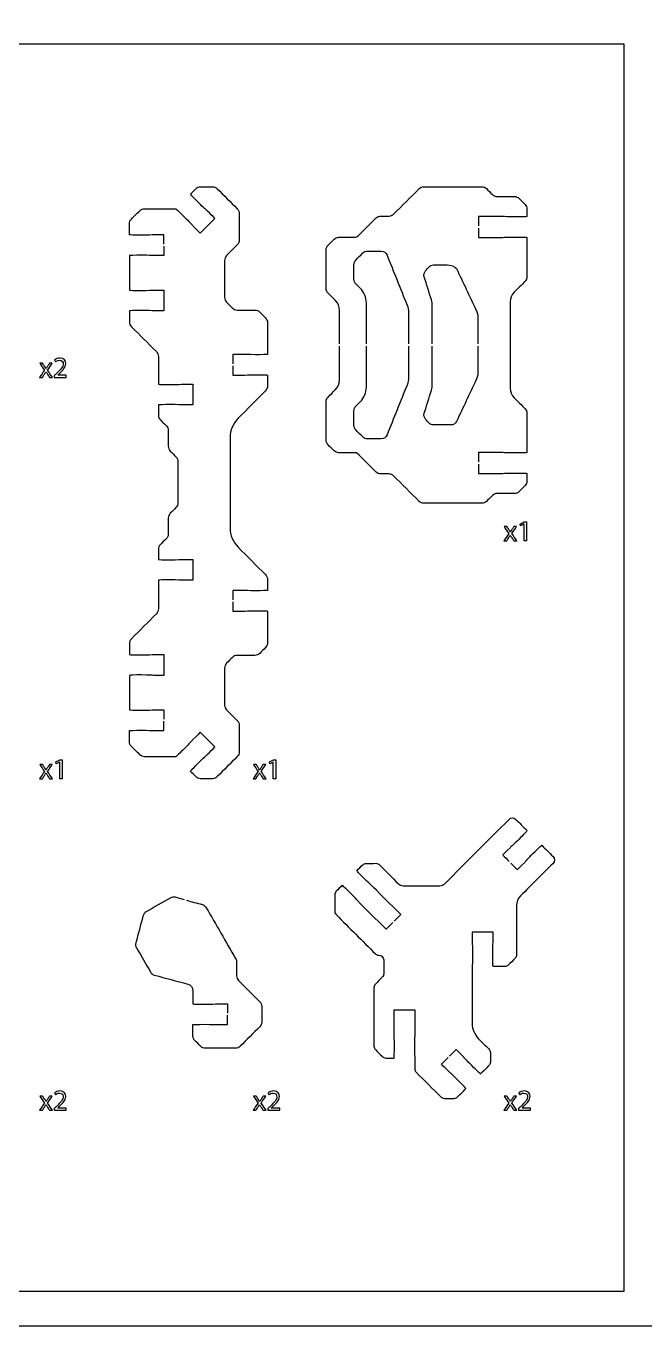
# Model space of a CAD drawing. Extents: x 0 to 375, y 150 to 450.
# Drawn here: x 176.9 to 266.6, y 150 to 338.4 of the extents above; entities that cross this region are included whole.
import ezdxf

# ---------------------------------------------------------------- set-up
doc = ezdxf.new("R2010")
doc.units = 0
doc.header["$MEASUREMENT"] = 0
doc.layers.add('DEFAULT', color=18, linetype='CONTINUOUS')

msp = doc.modelspace()

# ---------------------------------------------------------------- linework, layer by layer
at = {"layer": 'DEFAULT', "color": 116}
for points in [[(370, 150), (0, 150), (0, 450), (370, 450)], [(263.49, 155), (141.26, 155), (141.26, 335.79), (263.49, 335.79)]]:
    msp.add_lwpolyline(points, close=True, dxfattribs=at)
at = {"layer": 'DEFAULT', "color": 18}
for points in [[(249.04, 266.18), (249.03, 266.18), (248.55, 265.92), (248.48, 266.2), (249.08, 266.52), (249.4, 266.52), (249.4, 263.77), (249.04, 263.77)], [(181.79, 231.71), (181.78, 231.71), (181.3, 231.45), (181.23, 231.73), (181.83, 232.05), (182.15, 232.05), (182.15, 229.3), (181.79, 229.3)], [(212.73, 231.71), (212.72, 231.71), (212.24, 231.45), (212.17, 231.73), (212.77, 232.05), (213.09, 232.05), (213.09, 229.3), (212.73, 229.3)]]:
    msp.add_lwpolyline(points, close=True, dxfattribs=at)
at = {"layer": 'DEFAULT', "color": 1}
for points, knots in [([(196.89, 306.75), (196.89, 307.2), (196.89, 307.65), (196.89, 308.1), (196.39, 308.1), (195.89, 308.1), (195.39, 308.1), (195.18, 308.1), (194.61, 308.05), (193.64, 308.05), (192.67, 308.05), (191.89, 308.07), (191.89, 308.1), (191.89, 308.63), (191.89, 309.15), (191.89, 309.68), (191.89, 309.95), (192, 310.2), (192.18, 310.39), (192.58, 310.79), (192.98, 311.19), (193.38, 311.59), (193.57, 311.78), (193.82, 311.88), (194.09, 311.88), (195.59, 311.88), (197.1, 311.88), (198.6, 311.88), (198.64, 311.88), (199.2, 311.35), (199.87, 310.68), (200.56, 310), (200.93, 309.56), (201.08, 309.41), (201.69, 308.79), (202.14, 308.35), (202.14, 308.35), (202.85, 309.06), (203.55, 309.76), (204.26, 310.47), (203.91, 310.82), (203.55, 311.18), (203.2, 311.53), (203.05, 311.68), (202.61, 312.05), (201.93, 312.73), (201.25, 313.4), (200.72, 313.97), (200.72, 314.01), (200.98, 314.26), (201.24, 314.52), (201.5, 314.77), (201.68, 314.96), (201.94, 315.06), (202.2, 315.06), (202.77, 315.06), (203.33, 315.06), (203.9, 315.06), (204.16, 315.06), (204.42, 314.96), (204.61, 314.77), (205.57, 313.8), (206.54, 312.84), (207.5, 311.87), (207.69, 311.68), (207.8, 311.42), (207.8, 311.16), (207.8, 309.89), (207.8, 308.62), (207.8, 307.35), (207.8, 307.09), (207.69, 306.83), (207.5, 306.64), (206.99, 306.13), (206.48, 305.62), (205.97, 305.11), (205.78, 304.92), (205.67, 304.66), (205.67, 304.4), (205.67, 302.61), (205.67, 300.82), (205.67, 299.03), (205.67, 298.76), (205.78, 298.51), (205.97, 298.32), (206.24, 298.05), (206.52, 297.77), (206.8, 297.49), (206.98, 297.31), (207.24, 297.2), (207.5, 297.2), (208.35, 297.2), (209.21, 297.2), (210.06, 297.2), (210.32, 297.2), (210.58, 297.09), (210.76, 296.91), (211.04, 296.63), (211.32, 296.35), (211.59, 296.08), (211.78, 295.89), (211.89, 295.64), (211.89, 295.37), (211.89, 293.84), (211.89, 292.31), (211.89, 290.78), (211.89, 290.75), (211.1, 290.73), (210.14, 290.73), (209.17, 290.73), (208.6, 290.78), (208.39, 290.78), (207.89, 290.78), (207.39, 290.78), (206.89, 290.78), (206.89, 290.33), (206.89, 289.88), (206.89, 289.43)], [0, 0, 0, 0, 3.83, 3.83, 3.83, 8.08, 8.08, 8.08, 9.08, 9.08, 9.08, 10.08, 10.08, 10.08, 14.57, 14.57, 14.57, 15.57, 15.57, 15.57, 20.37126, 20.37126, 20.37126, 21.37126, 21.37126, 21.37126, 34.17126, 34.17126, 34.17126, 35.17126, 35.17126, 35.17126, 36.17126, 36.17126, 36.17126, 37.17126, 37.17126, 37.17126, 45.670696, 45.670696, 45.670696, 49.913336, 49.913336, 49.913336, 50.913336, 50.913336, 50.913336, 51.913336, 51.913336, 51.913336, 54.996354, 54.996354, 54.996354, 55.996354, 55.996354, 55.996354, 60.796354, 60.796354, 60.796354, 61.796354, 61.796354, 61.796354, 73.42119, 73.42119, 73.42119, 74.42119, 74.42119, 74.42119, 85.22119, 85.22119, 85.22119, 86.22119, 86.22119, 86.22119, 92.380094, 92.380094, 92.380094, 93.380094, 93.380094, 93.380094, 108.590094, 108.590094, 108.590094, 109.590094, 109.590094, 109.590094, 112.913496, 112.913496, 112.913496, 113.913496, 113.913496, 113.913496, 121.163496, 121.163496, 121.163496, 122.163496, 122.163496, 122.163496, 125.486898, 125.486898, 125.486898, 126.486898, 126.486898, 126.486898, 139.496898, 139.496898, 139.496898, 140.496898, 140.496898, 140.496898, 141.496898, 141.496898, 141.496898, 145.746898, 145.746898, 145.746898, 149.576898, 149.576898, 149.576898, 149.576898]), ([(222.3, 292.29), (222.3, 293.92), (222.3, 295.56), (222.3, 297.2), (222.3, 297.73), (222.09, 298.23), (221.71, 298.61), (221.36, 298.96), (221.01, 299.31), (220.66, 299.67), (220.49, 299.84), (220.39, 300.07), (220.39, 300.32), (220.39, 302.19), (220.39, 304.07), (220.39, 305.94), (220.39, 306.19), (220.49, 306.42), (220.66, 306.59), (220.95, 306.89), (221.24, 307.18), (221.53, 307.47), (221.71, 307.64), (221.94, 307.74), (222.19, 307.74), (222.93, 307.74), (223.68, 307.74), (224.42, 307.74), (224.67, 307.74), (224.9, 307.83), (225.08, 308.01), (225.92, 308.86), (226.77, 309.7), (227.62, 310.55), (227.79, 310.72), (228.03, 310.82), (228.27, 310.82), (228.68, 310.82), (229.1, 310.82), (229.51, 310.82), (229.75, 310.82), (229.99, 310.92), (230.16, 311.09), (231.39, 312.33), (232.63, 313.56), (233.86, 314.79), (234.04, 314.97), (234.27, 315.06), (234.52, 315.06), (237.33, 315.06), (240.14, 315.06), (242.96, 315.06), (243.2, 315.06), (243.44, 314.97), (243.61, 314.79), (243.89, 314.51), (244.18, 314.23), (244.46, 313.94), (244.65, 313.76), (244.9, 313.65), (245.17, 313.65), (246, 313.65), (246.83, 313.65), (247.67, 313.65), (247.91, 313.65), (248.15, 313.55), (248.32, 313.38), (248.61, 313.09), (248.9, 312.8), (249.2, 312.51), (249.37, 312.33), (249.46, 312.1), (249.46, 311.85), (249.46, 311.48), (249.46, 311.11), (249.46, 310.74), (249.46, 310.71), (248.68, 310.69), (247.71, 310.69), (246.75, 310.69), (246.18, 310.74), (245.96, 310.74), (244.8, 310.74), (243.63, 310.74), (242.47, 310.74), (242.47, 310.29), (242.47, 309.84), (242.47, 309.39)], [0, 0, 0, 0, 13.92, 13.92, 13.92, 14.92, 14.92, 14.92, 19.148499, 19.148499, 19.148499, 20.148499, 20.148499, 20.148499, 36.088499, 36.088499, 36.088499, 37.088499, 37.088499, 37.088499, 40.588684, 40.588684, 40.588684, 41.588684, 41.588684, 41.588684, 47.928684, 47.928684, 47.928684, 48.928684, 48.928684, 48.928684, 59.118095, 59.118095, 59.118095, 60.118095, 60.118095, 60.118095, 63.618095, 63.618095, 63.618095, 64.618095, 64.618095, 64.618095, 79.460268, 79.460268, 79.460268, 80.460268, 80.460268, 80.460268, 104.380268, 104.380268, 104.380268, 105.380268, 105.380268, 105.380268, 108.795602, 108.795602, 108.795602, 109.795602, 109.795602, 109.795602, 116.885602, 116.885602, 116.885602, 117.885602, 117.885602, 117.885602, 121.385787, 121.385787, 121.385787, 122.385787, 122.385787, 122.385787, 125.555787, 125.555787, 125.555787, 126.555787, 126.555787, 126.555787, 127.555787, 127.555787, 127.555787, 137.475787, 137.475787, 137.475787, 141.305787, 141.305787, 141.305787, 141.305787]), ([(242.47, 309.09), (242.47, 308.64), (242.47, 308.18), (242.47, 307.73), (243.63, 307.73), (244.8, 307.73), (245.96, 307.73), (246.18, 307.73), (246.75, 307.78), (247.71, 307.78), (248.68, 307.78), (249.46, 307.76), (249.46, 307.73), (249.46, 305.83), (249.46, 303.93), (249.46, 302.02), (249.46, 301.78), (249.37, 301.54), (249.2, 301.37), (248.67, 300.84), (248.14, 300.31), (247.62, 299.79), (247.24, 299.41), (247.03, 298.9), (247.03, 298.38), (247.03, 294.22), (247.03, 290.06), (247.03, 285.9), (247.03, 285.37), (247.24, 284.86), (247.62, 284.49), (248.14, 283.96), (248.67, 283.43), (249.2, 282.9), (249.37, 282.73), (249.46, 282.5), (249.46, 282.25), (249.46, 280.35), (249.46, 278.44), (249.46, 276.54), (249.46, 276.51), (248.68, 276.49), (247.71, 276.49), (246.75, 276.49), (246.18, 276.54), (245.96, 276.54), (244.8, 276.54), (243.63, 276.54), (242.47, 276.54), (242.47, 276.09), (242.47, 275.64), (242.47, 275.19)], [0, 0, 0, 0, 3.83, 3.83, 3.83, 13.75, 13.75, 13.75, 14.75, 14.75, 14.75, 15.75, 15.75, 15.75, 31.94, 31.94, 31.94, 32.94, 32.94, 32.94, 39.282752, 39.282752, 39.282752, 40.282752, 40.282752, 40.282752, 75.652752, 75.652752, 75.652752, 76.652752, 76.652752, 76.652752, 82.995504, 82.995504, 82.995504, 83.995504, 83.995504, 83.995504, 100.185504, 100.185504, 100.185504, 101.185504, 101.185504, 101.185504, 102.185504, 102.185504, 102.185504, 112.105504, 112.105504, 112.105504, 115.935504, 115.935504, 115.935504, 115.935504]), ([(196.89, 306.45), (196.89, 306), (196.89, 305.55), (196.89, 305.1), (196.39, 305.1), (195.89, 305.1), (195.39, 305.1), (195.18, 305.1), (194.61, 305.14), (193.64, 305.14), (192.67, 305.14), (191.89, 305.12), (191.89, 305.1), (191.89, 303.43), (191.89, 301.76), (191.89, 300.09), (191.89, 300.06), (192.67, 300.04), (193.64, 300.04), (194.61, 300.04), (195.18, 300.09), (195.39, 300.09), (195.89, 300.09), (196.39, 300.09), (196.89, 300.09), (196.89, 299.09), (196.89, 298.09), (196.89, 297.09), (196.39, 297.09), (195.89, 297.09), (195.39, 297.09), (195.18, 297.09), (194.61, 297.14), (193.64, 297.14), (192.67, 297.14), (191.89, 297.12), (191.89, 297.09), (191.89, 296.56), (191.89, 296.03), (191.89, 295.5), (191.89, 295.24), (192, 294.98), (192.18, 294.79), (193.39, 293.59), (194.59, 292.39), (195.8, 291.18), (195.99, 290.99), (196.09, 290.74), (196.09, 290.47), (196.09, 289.13), (196.09, 287.79), (196.09, 286.45), (196.09, 286.43), (196.88, 286.41), (197.84, 286.41), (198.81, 286.41), (199.5, 286.45), (199.59, 286.45), (200.09, 286.45), (200.59, 286.45), (201.09, 286.45), (201.09, 285.46), (201.09, 284.46), (201.09, 283.46), (200.59, 283.46), (200.09, 283.46), (199.59, 283.46), (199.5, 283.46), (198.81, 283.51), (197.84, 283.51), (196.88, 283.51), (196.09, 283.48), (196.09, 283.46), (196.09, 282.97), (196.09, 282.48), (196.09, 281.99), (196.09, 281.72), (196.2, 281.47), (196.39, 281.28), (196.66, 281), (196.94, 280.73), (197.21, 280.45), (197.4, 280.26), (197.51, 280.01), (197.51, 279.74), (197.51, 278.99), (197.51, 278.23), (197.51, 277.47), (197.51, 277.21), (197.61, 276.95), (197.8, 276.77), (198.08, 276.49), (198.35, 276.21), (198.63, 275.93), (198.81, 275.75), (198.92, 275.49), (198.92, 275.23), (198.92, 273.25), (198.92, 271.27), (198.92, 269.29), (198.92, 269.02), (198.81, 268.77), (198.63, 268.58), (198.35, 268.3), (198.08, 268.02), (197.8, 267.75), (197.61, 267.56), (197.51, 267.31), (197.51, 267.04), (197.51, 266.29), (197.51, 265.53), (197.51, 264.77), (197.51, 264.51), (197.4, 264.25), (197.21, 264.06), (196.94, 263.79), (196.66, 263.51), (196.39, 263.24), (196.2, 263.05), (196.09, 262.79), (196.09, 262.53), (196.09, 262.04), (196.09, 261.55), (196.09, 261.06), (196.09, 261.03), (196.88, 261.01), (197.84, 261.01), (198.81, 261.01), (199.5, 261.06), (199.59, 261.06), (200.09, 261.06), (200.59, 261.06), (201.09, 261.06), (201.09, 260.06), (201.09, 259.06), (201.09, 258.06), (200.59, 258.06), (200.09, 258.06), (199.59, 258.06), (199.5, 258.06), (198.81, 258.11), (197.84, 258.11), (196.88, 258.11), (196.09, 258.09), (196.09, 258.06), (196.09, 256.67), (196.09, 255.28), (196.09, 253.89), (196.09, 253.63), (195.99, 253.37), (195.8, 253.19), (194.59, 251.98), (193.39, 250.78), (192.18, 249.57), (192, 249.38), (191.89, 249.13), (191.89, 248.86), (191.89, 248.33), (191.89, 247.81), (191.89, 247.28), (191.89, 247.25), (192.67, 247.23), (193.64, 247.23), (194.61, 247.23), (195.18, 247.28), (195.39, 247.28), (195.89, 247.28), (196.39, 247.28), (196.89, 247.28), (196.89, 246.28), (196.89, 245.27), (196.89, 244.27), (196.39, 244.27), (195.89, 244.27), (195.39, 244.27), (195.18, 244.27), (194.61, 244.33), (193.64, 244.33), (192.67, 244.33), (191.89, 244.3), (191.89, 244.27), (191.89, 242.61), (191.89, 240.94), (191.89, 239.27), (191.89, 239.25), (192.67, 239.22), (193.64, 239.22), (194.61, 239.22), (195.18, 239.27), (195.39, 239.27), (195.89, 239.27), (196.39, 239.27), (196.89, 239.27), (196.89, 238.82), (196.89, 238.37), (196.89, 237.92)], [0, 0, 0, 0, 3.83, 3.83, 3.83, 8.08, 8.08, 8.08, 9.08, 9.08, 9.08, 10.08, 10.08, 10.08, 24.26, 24.26, 24.26, 25.26, 25.26, 25.26, 26.26, 26.26, 26.26, 30.51, 30.51, 30.51, 39.03, 39.03, 39.03, 43.28, 43.28, 43.28, 44.28, 44.28, 44.28, 45.28, 45.28, 45.28, 49.77, 49.77, 49.77, 50.77, 50.77, 50.77, 65.25862, 65.25862, 65.25862, 66.25862, 66.25862, 66.25862, 77.64862, 77.64862, 77.64862, 78.64862, 78.64862, 78.64862, 79.64862, 79.64862, 79.64862, 83.89862, 83.89862, 83.89862, 92.39862, 92.39862, 92.39862, 96.64862, 96.64862, 96.64862, 97.64862, 97.64862, 97.64862, 98.64862, 98.64862, 98.64862, 102.81862, 102.81862, 102.81862, 103.81862, 103.81862, 103.81862, 107.134958, 107.134958, 107.134958, 108.134958, 108.134958, 108.134958, 114.564958, 114.564958, 114.564958, 115.564958, 115.564958, 115.564958, 118.88839, 118.88839, 118.88839, 119.88839, 119.88839, 119.88839, 136.73839, 136.73839, 136.73839, 137.73839, 137.73839, 137.73839, 141.061822, 141.061822, 141.061822, 142.061822, 142.061822, 142.061822, 148.491822, 148.491822, 148.491822, 149.491822, 149.491822, 149.491822, 152.80816, 152.80816, 152.80816, 153.80816, 153.80816, 153.80816, 157.96816, 157.96816, 157.96816, 158.96816, 158.96816, 158.96816, 159.96816, 159.96816, 159.96816, 164.21816, 164.21816, 164.21816, 172.71816, 172.71816, 172.71816, 176.96816, 176.96816, 176.96816, 177.96816, 177.96816, 177.96816, 178.96816, 178.96816, 178.96816, 190.78816, 190.78816, 190.78816, 191.78816, 191.78816, 191.78816, 206.283849, 206.283849, 206.283849, 207.283849, 207.283849, 207.283849, 211.773849, 211.773849, 211.773849, 212.773849, 212.773849, 212.773849, 213.773849, 213.773849, 213.773849, 218.023849, 218.023849, 218.023849, 226.543849, 226.543849, 226.543849, 230.793849, 230.793849, 230.793849, 231.793849, 231.793849, 231.793849, 232.793849, 232.793849, 232.793849, 246.963849, 246.963849, 246.963849, 247.963849, 247.963849, 247.963849, 248.963849, 248.963849, 248.963849, 253.213849, 253.213849, 253.213849, 257.043849, 257.043849, 257.043849, 257.043849]), ([(226.21, 292.29), (226.21, 294.27), (226.21, 296.25), (226.21, 298.23), (226.21, 299.02), (225.9, 299.79), (225.33, 300.35), (225.11, 300.57), (224.89, 300.79), (224.67, 301.01), (224.5, 301.18), (224.4, 301.42), (224.4, 301.66), (224.4, 302.37), (224.4, 303.08), (224.4, 303.78), (224.4, 304.03), (224.5, 304.27), (224.67, 304.44), (225.01, 304.78), (225.36, 305.12), (225.7, 305.47), (225.87, 305.64), (226.11, 305.73), (226.35, 305.73), (227.02, 305.73), (227.68, 305.73), (228.35, 305.73), (228.72, 305.73), (229.06, 305.5), (229.2, 305.16), (230.17, 302.75), (231.14, 300.34), (232.1, 297.93), (232.24, 297.57), (232.32, 297.2), (232.32, 296.81), (232.32, 295.3), (232.32, 293.79), (232.32, 292.29)], [0, 0, 0, 0, 16.84, 16.84, 16.84, 17.84, 17.84, 17.84, 20.477518, 20.477518, 20.477518, 21.477518, 21.477518, 21.477518, 27.497518, 27.497518, 27.497518, 28.497518, 28.497518, 28.497518, 32.619956, 32.619956, 32.619956, 33.619956, 33.619956, 33.619956, 39.269956, 39.269956, 39.269956, 40.269956, 40.269956, 40.269956, 62.334283, 62.334283, 62.334283, 63.334283, 63.334283, 63.334283, 76.164283, 76.164283, 76.164283, 76.164283]), ([(235.75, 292.29), (235.75, 294.13), (235.75, 295.97), (235.75, 297.81), (235.75, 298.11), (235.71, 298.41), (235.62, 298.7), (235.28, 299.8), (234.94, 300.91), (234.59, 302.02), (234.5, 302.33), (234.57, 302.66), (234.79, 302.9), (234.94, 303.07), (235.09, 303.24), (235.24, 303.41), (235.41, 303.61), (235.66, 303.73), (235.93, 303.73), (236.59, 303.73), (237.26, 303.73), (237.93, 303.73), (238.29, 303.73), (239.11, 303.52), (239.27, 303.2), (240.2, 301.22), (241.14, 299.24), (242.07, 297.26), (242.26, 296.86), (242.36, 296.42), (242.36, 295.98), (242.36, 294.75), (242.36, 293.52), (242.36, 292.29)], [0, 0, 0, 0, 15.66, 15.66, 15.66, 16.66, 16.66, 16.66, 26.519234, 26.519234, 26.519234, 27.519234, 27.519234, 27.519234, 29.453375, 29.453375, 29.453375, 30.453375, 30.453375, 30.453375, 36.123375, 36.123375, 36.123375, 37.123375, 37.123375, 37.123375, 55.727538, 55.727538, 55.727538, 56.727538, 56.727538, 56.727538, 67.207538, 67.207538, 67.207538, 67.207538]), ([(242.47, 274.89), (242.47, 274.44), (242.47, 273.99), (242.47, 273.54), (243.63, 273.54), (244.8, 273.54), (245.96, 273.54), (246.18, 273.54), (246.75, 273.59), (247.71, 273.59), (248.68, 273.59), (249.46, 273.56), (249.46, 273.54), (249.46, 273.16), (249.46, 272.79), (249.46, 272.42), (249.46, 272.17), (249.37, 271.94), (249.2, 271.77), (248.9, 271.48), (248.61, 271.19), (248.32, 270.89), (248.15, 270.72), (247.91, 270.62), (247.67, 270.62), (246.83, 270.62), (246, 270.62), (245.17, 270.62), (244.9, 270.62), (244.65, 270.51), (244.46, 270.33), (244.18, 270.04), (243.89, 269.76), (243.61, 269.48), (243.44, 269.3), (243.2, 269.2), (242.96, 269.2), (240.14, 269.2), (237.33, 269.2), (234.52, 269.2), (234.27, 269.2), (234.04, 269.3), (233.86, 269.48), (232.63, 270.71), (231.39, 271.94), (230.16, 273.18), (229.99, 273.35), (229.75, 273.45), (229.51, 273.45), (229.1, 273.45), (228.68, 273.45), (228.27, 273.45), (228.03, 273.45), (227.79, 273.55), (227.62, 273.72), (226.68, 274.66), (225.74, 275.59), (224.8, 276.53), (223.93, 276.53), (223.06, 276.53), (222.19, 276.53), (221.94, 276.53), (221.71, 276.63), (221.53, 276.81), (221.24, 277.1), (220.95, 277.38), (220.66, 277.67), (220.49, 277.85), (220.39, 278.08), (220.39, 278.33), (220.39, 280.2), (220.39, 282.08), (220.39, 283.95), (220.39, 284.2), (220.49, 284.43), (220.66, 284.6), (221.01, 284.96), (221.36, 285.31), (221.71, 285.66), (222.09, 286.03), (222.3, 286.54), (222.3, 287.07), (222.3, 288.71), (222.3, 290.35), (222.3, 291.99)], [0, 0, 0, 0, 3.83, 3.83, 3.83, 13.75, 13.75, 13.75, 14.75, 14.75, 14.75, 15.75, 15.75, 15.75, 18.91, 18.91, 18.91, 19.91, 19.91, 19.91, 23.41725, 23.41725, 23.41725, 24.41725, 24.41725, 24.41725, 31.507257, 31.507257, 31.507257, 32.507257, 32.507257, 32.507257, 35.92259, 35.92259, 35.92259, 36.92259, 36.92259, 36.92259, 60.84259, 60.84259, 60.84259, 61.84259, 61.84259, 61.84259, 76.691832, 76.691832, 76.691832, 77.691832, 77.691832, 77.691832, 81.191832, 81.191832, 81.191832, 82.191832, 82.191832, 82.191832, 93.487265, 93.487265, 93.487265, 100.897265, 100.897265, 100.897265, 101.897265, 101.897265, 101.897265, 105.390401, 105.390401, 105.390401, 106.390401, 106.390401, 106.390401, 122.320401, 122.320401, 122.320401, 123.320401, 123.320401, 123.320401, 127.555977, 127.555977, 127.555977, 128.555977, 128.555977, 128.555977, 142.485977, 142.485977, 142.485977, 142.485977]), ([(232.32, 291.99), (232.32, 290.48), (232.32, 288.97), (232.32, 287.46), (232.32, 287.08), (232.24, 286.7), (232.1, 286.34), (231.14, 283.93), (230.17, 281.52), (229.2, 279.11), (229.06, 278.76), (228.72, 278.53), (228.35, 278.53), (227.68, 278.53), (227.02, 278.53), (226.35, 278.53), (226.11, 278.53), (225.87, 278.63), (225.7, 278.81), (225.36, 279.15), (225.01, 279.49), (224.67, 279.83), (224.5, 280.01), (224.4, 280.24), (224.4, 280.49), (224.4, 281.19), (224.4, 281.9), (224.4, 282.61), (224.4, 282.86), (224.5, 283.09), (224.67, 283.27), (224.89, 283.48), (225.11, 283.7), (225.33, 283.92), (225.9, 284.49), (226.21, 285.25), (226.21, 286.05), (226.21, 288.03), (226.21, 290.01), (226.21, 291.99)], [0, 0, 0, 0, 12.83, 12.83, 12.83, 13.83, 13.83, 13.83, 35.903609, 35.903609, 35.903609, 36.903609, 36.903609, 36.903609, 42.553609, 42.553609, 42.553609, 43.553609, 43.553609, 43.553609, 47.668994, 47.668994, 47.668994, 48.668994, 48.668994, 48.668994, 54.698994, 54.698994, 54.698994, 55.698994, 55.698994, 55.698994, 58.336512, 58.336512, 58.336512, 59.336512, 59.336512, 59.336512, 76.176512, 76.176512, 76.176512, 76.176512]), ([(242.36, 291.99), (242.36, 290.76), (242.36, 289.52), (242.36, 288.29), (242.36, 287.85), (242.26, 287.41), (242.07, 287.01), (241.14, 285.03), (240.2, 283.05), (239.27, 281.07), (239.11, 280.75), (238.79, 280.55), (238.43, 280.55), (237.6, 280.55), (236.76, 280.55), (235.93, 280.55), (235.66, 280.55), (235.41, 280.66), (235.24, 280.86), (235.09, 281.03), (234.94, 281.2), (234.79, 281.37), (234.57, 281.61), (234.5, 281.95), (234.59, 282.25), (234.94, 283.36), (235.28, 284.47), (235.62, 285.58), (235.71, 285.86), (235.75, 286.16), (235.75, 286.46), (235.75, 288.3), (235.75, 290.14), (235.75, 291.99)], [0, 0, 0, 0, 10.47, 10.47, 10.47, 11.47, 11.47, 11.47, 30.074164, 30.074164, 30.074164, 31.074164, 31.074164, 31.074164, 38.164164, 38.164164, 38.164164, 39.164164, 39.164164, 39.164164, 41.098304, 41.098304, 41.098304, 42.098304, 42.098304, 42.098304, 51.957538, 51.957538, 51.957538, 52.957538, 52.957538, 52.957538, 68.617538, 68.617538, 68.617538, 68.617538]), ([(206.89, 289.13), (206.89, 288.68), (206.89, 288.23), (206.89, 287.78), (207.39, 287.78), (207.89, 287.78), (208.39, 287.78), (208.6, 287.78), (209.17, 287.83), (210.14, 287.83), (211.1, 287.83), (211.89, 287.81), (211.89, 287.78), (211.89, 287.25), (211.89, 286.72), (211.89, 286.19), (211.89, 285.93), (211.78, 285.68), (211.59, 285.49), (210.28, 284.17), (208.96, 282.85), (207.64, 281.53), (206.89, 280.78), (206.47, 279.77), (206.47, 278.7), (206.47, 274.35), (206.47, 270), (206.47, 265.65), (206.47, 264.59), (206.89, 263.57), (207.64, 262.83), (208.96, 261.51), (210.28, 260.19), (211.59, 258.88), (211.78, 258.69), (211.89, 258.43), (211.89, 258.17), (211.89, 257.64), (211.89, 257.11), (211.89, 256.59), (211.89, 256.56), (211.1, 256.53), (210.14, 256.53), (209.17, 256.53), (208.6, 256.59), (208.39, 256.59), (207.89, 256.59), (207.39, 256.59), (206.89, 256.59), (206.89, 256.13), (206.89, 255.68), (206.89, 255.23)], [0, 0, 0, 0, 3.83, 3.83, 3.83, 8.08, 8.08, 8.08, 9.08, 9.08, 9.08, 10.08, 10.08, 10.08, 14.58, 14.58, 14.58, 15.58, 15.58, 15.58, 31.426265, 31.426265, 31.426265, 32.426265, 32.426265, 32.426265, 69.416265, 69.416265, 69.416265, 70.416265, 70.416265, 70.416265, 86.248387, 86.248387, 86.248387, 87.248387, 87.248387, 87.248387, 91.738387, 91.738387, 91.738387, 92.738387, 92.738387, 92.738387, 93.738387, 93.738387, 93.738387, 97.988387, 97.988387, 97.988387, 101.818387, 101.818387, 101.818387, 101.818387]), ([(206.89, 254.93), (206.89, 254.48), (206.89, 254.03), (206.89, 253.58), (207.39, 253.58), (207.89, 253.58), (208.39, 253.58), (208.6, 253.58), (209.17, 253.63), (210.14, 253.63), (211.1, 253.63), (211.89, 253.61), (211.89, 253.58), (211.89, 252.05), (211.89, 250.52), (211.89, 248.99), (211.89, 248.73), (211.78, 248.47), (211.59, 248.29), (211.32, 248.01), (211.04, 247.73), (210.76, 247.46), (210.58, 247.27), (210.32, 247.17), (210.06, 247.17), (209.21, 247.17), (208.35, 247.17), (207.5, 247.17), (207.24, 247.17), (206.98, 247.06), (206.8, 246.87), (206.52, 246.6), (206.24, 246.32), (205.97, 246.04), (205.78, 245.86), (205.67, 245.6), (205.67, 245.33), (205.67, 243.55), (205.67, 241.76), (205.67, 239.97), (205.67, 239.7), (205.78, 239.45), (205.97, 239.26), (206.48, 238.75), (206.99, 238.24), (207.5, 237.73), (207.69, 237.54), (207.8, 237.28), (207.8, 237.02), (207.8, 235.75), (207.8, 234.48), (207.8, 233.21), (207.8, 232.94), (207.69, 232.69), (207.5, 232.5), (206.54, 231.53), (205.57, 230.57), (204.61, 229.6), (204.42, 229.41), (204.16, 229.3), (203.9, 229.3), (203.33, 229.3), (202.77, 229.3), (202.2, 229.3), (201.94, 229.3), (201.68, 229.41), (201.49, 229.6), (201.24, 229.85), (200.98, 230.11), (200.72, 230.36), (200.72, 230.4), (201.25, 230.96), (201.93, 231.63), (202.61, 232.32), (203.05, 232.69), (203.2, 232.84), (203.55, 233.19), (203.91, 233.55), (204.26, 233.9), (203.55, 234.61), (202.85, 235.31), (202.14, 236.02), (202.14, 236.02), (201.69, 235.58), (201.08, 234.96), (200.93, 234.81), (200.56, 234.37), (199.87, 233.69), (199.2, 233.02), (198.64, 232.49), (198.6, 232.49), (197.1, 232.49), (195.59, 232.49), (194.09, 232.49), (193.82, 232.49), (193.57, 232.59), (193.38, 232.78), (192.98, 233.18), (192.58, 233.58), (192.18, 233.98), (192, 234.17), (191.89, 234.42), (191.89, 234.68), (191.89, 235.21), (191.89, 235.74), (191.89, 236.27), (191.89, 236.3), (192.67, 236.32), (193.64, 236.32), (194.61, 236.32), (195.18, 236.27), (195.39, 236.27), (195.89, 236.27), (196.39, 236.27), (196.89, 236.27), (196.89, 236.72), (196.89, 237.17), (196.89, 237.62)], [0, 0, 0, 0, 3.84, 3.84, 3.84, 8.09, 8.09, 8.09, 9.09, 9.09, 9.09, 10.09, 10.09, 10.09, 23.09, 23.09, 23.09, 24.09, 24.09, 24.09, 27.413402, 27.413402, 27.413402, 28.413402, 28.413402, 28.413402, 35.663402, 35.663402, 35.663402, 36.663402, 36.663402, 36.663402, 39.986804, 39.986804, 39.986804, 40.986804, 40.986804, 40.986804, 56.196804, 56.196804, 56.196804, 57.196804, 57.196804, 57.196804, 63.355708, 63.355708, 63.355708, 64.355708, 64.355708, 64.355708, 75.155708, 75.155708, 75.155708, 76.155708, 76.155708, 76.155708, 87.787617, 87.787617, 87.787617, 88.787617, 88.787617, 88.787617, 93.587617, 93.587617, 93.587617, 94.587617, 94.587617, 94.587617, 97.663539, 97.663539, 97.663539, 98.663539, 98.663539, 98.663539, 99.663539, 99.663539, 99.663539, 103.90618, 103.90618, 103.90618, 112.405615, 112.405615, 112.405615, 113.405615, 113.405615, 113.405615, 114.405615, 114.405615, 114.405615, 115.405615, 115.405615, 115.405615, 128.205615, 128.205615, 128.205615, 129.205615, 129.205615, 129.205615, 134.006875, 134.006875, 134.006875, 135.006875, 135.006875, 135.006875, 139.506875, 139.506875, 139.506875, 140.506875, 140.506875, 140.506875, 141.506875, 141.506875, 141.506875, 145.756875, 145.756875, 145.756875, 149.586875, 149.586875, 149.586875, 149.586875]), ([(230.24, 208.66), (230.56, 208.97), (230.88, 209.29), (231.19, 209.61), (231.19, 209.61), (227.92, 212.88), (227.31, 213.5), (227.15, 213.65), (226.72, 214.02), (226.03, 214.7), (225.36, 215.38), (224.83, 215.93), (224.83, 215.97), (225.11, 216.26), (225.4, 216.54), (225.68, 216.83), (225.82, 216.96), (226, 217.03), (226.18, 217.03), (226.65, 217.03), (227.12, 217.03), (227.59, 217.04), (227.78, 217.04), (227.97, 216.96), (228.1, 216.83), (229.01, 215.91), (229.93, 215), (230.84, 214.08), (231.02, 213.9), (231.28, 213.79), (231.55, 213.79), (233.31, 213.79), (235.08, 213.79), (236.85, 213.79), (237.11, 213.79), (237.37, 213.9), (237.55, 214.08), (240.66, 217.19), (243.76, 220.3), (246.87, 223.4), (247.14, 223.68), (247.59, 223.68), (247.87, 223.4), (248.41, 222.86), (248.95, 222.32), (249.49, 221.78), (249.51, 221.76), (248.97, 221.19), (248.29, 220.51), (247.61, 219.82), (247.17, 219.46), (247.02, 219.3), (246.4, 218.68), (245.96, 218.24), (245.96, 218.24), (246.28, 217.92), (246.59, 217.6), (246.91, 217.29)], [0, 0, 0, 0, 3.818377, 3.818377, 3.818377, 4.818377, 4.818377, 4.818377, 5.818377, 5.818377, 5.818377, 6.818377, 6.818377, 6.818377, 10.254945, 10.254945, 10.254945, 11.254945, 11.254945, 11.254945, 15.244957, 15.244957, 15.244957, 16.244957, 16.244957, 16.244957, 27.233406, 27.233406, 27.233406, 28.233406, 28.233406, 28.233406, 43.253406, 43.253406, 43.253406, 44.253406, 44.253406, 44.253406, 81.602789, 81.602789, 81.602789, 82.602789, 82.602789, 82.602789, 89.115246, 89.115246, 89.115246, 90.115246, 90.115246, 90.115246, 91.115246, 91.115246, 91.115246, 92.115246, 92.115246, 92.115246, 95.947765, 95.947765, 95.947765, 95.947765]), ([(247.13, 217.07), (247.44, 216.76), (247.76, 216.44), (248.08, 216.12), (248.08, 216.12), (248.52, 216.56), (249.14, 217.18), (249.29, 217.33), (249.66, 217.77), (250.34, 218.45), (251.03, 219.13), (251.6, 219.67), (251.62, 219.65), (252.16, 219.11), (252.7, 218.58), (253.24, 218.04), (253.51, 217.76), (253.51, 217.31), (253.24, 217.03), (251.67, 215.47), (250.11, 213.91), (248.55, 212.34), (248.17, 211.97), (247.96, 211.46), (247.96, 210.93), (247.96, 208.55), (247.96, 206.17), (247.96, 203.79), (247.96, 203.6), (247.89, 203.42), (247.75, 203.29), (247.42, 202.95), (247.09, 202.62), (246.75, 202.29), (246.62, 202.16), (246.44, 202.08), (246.25, 202.08), (245.68, 202.08), (245.12, 202.08), (244.55, 202.08), (244.52, 202.08), (244.5, 202.86), (244.5, 203.83), (244.5, 204.8), (244.55, 205.37), (244.55, 205.58), (244.55, 206.08), (244.55, 206.58), (244.55, 207.08), (243.55, 207.08), (242.55, 207.08), (241.54, 207.08), (241.54, 206.58), (241.54, 206.08), (241.54, 205.58), (241.54, 205.37), (241.59, 204.8), (241.59, 203.83), (241.59, 202.86), (241.54, 202.19), (241.54, 202.08), (241.54, 199.32), (241.54, 196.56), (241.54, 193.8), (241.54, 193), (241.86, 192.24), (242.42, 191.67), (242.94, 191.16), (243.45, 190.65), (243.96, 190.14), (244.09, 190.01), (244.17, 189.83), (244.17, 189.64), (244.17, 189.17), (244.17, 188.7), (244.17, 188.22), (244.17, 188.04), (244.09, 187.86), (243.96, 187.73), (243.56, 187.32), (243.15, 186.92), (242.75, 186.52), (242.71, 186.56), (242.16, 187.03), (241.47, 187.72), (240.79, 188.4), (240.42, 188.84), (240.27, 188.99), (239.65, 189.61), (239.21, 190.05), (239.21, 190.05), (238.9, 189.73), (238.58, 189.42), (238.26, 189.1)], [0, 0, 0, 0, 3.832519, 3.832519, 3.832519, 4.832519, 4.832519, 4.832519, 5.832519, 5.832519, 5.832519, 6.832519, 6.832519, 6.832519, 13.316692, 13.316692, 13.316692, 14.316692, 14.316692, 14.316692, 33.11159, 33.11159, 33.11159, 34.11159, 34.11159, 34.11159, 54.34159, 54.34159, 54.34159, 55.34159, 55.34159, 55.34159, 59.343814, 59.343814, 59.343814, 60.343814, 60.343814, 60.343814, 65.183814, 65.183814, 65.183814, 66.183814, 66.183814, 66.183814, 67.183814, 67.183814, 67.183814, 71.433814, 71.433814, 71.433814, 79.943814, 79.943814, 79.943814, 84.193814, 84.193814, 84.193814, 85.193814, 85.193814, 85.193814, 86.193814, 86.193814, 86.193814, 109.673814, 109.673814, 109.673814, 110.673814, 110.673814, 110.673814, 116.832719, 116.832719, 116.832719, 117.832719, 117.832719, 117.832719, 121.842719, 121.842719, 121.842719, 122.842719, 122.842719, 122.842719, 127.700547, 127.700547, 127.700547, 128.700547, 128.700547, 128.700547, 129.700547, 129.700547, 129.700547, 130.700547, 130.700547, 130.700547, 134.518924, 134.518924, 134.518924, 134.518924]), ([(230.03, 208.44), (229.71, 208.13), (229.39, 207.81), (229.07, 207.49), (229.07, 207.49), (225.8, 210.76), (225.18, 211.37), (225.03, 211.52), (224.66, 211.97), (223.98, 212.65), (223.31, 213.32), (222.74, 213.85), (222.71, 213.85), (222.42, 213.56), (222.13, 213.28), (221.85, 213), (221.72, 212.86), (221.64, 212.68), (221.64, 212.49), (221.64, 211.69), (221.64, 210.89), (221.64, 210.09), (221.64, 209.89), (221.72, 209.71), (221.86, 209.58), (223.74, 207.69), (225.63, 205.81), (227.51, 203.92), (227.64, 203.79), (227.82, 203.72), (228.01, 203.71), (228.4, 203.71), (228.72, 203.44), (228.72, 203.05), (228.72, 202.38), (228.72, 201.71), (228.72, 201.04), (228.72, 200.86), (228.65, 200.67), (228.51, 200.54), (228.18, 200.21), (227.85, 199.88), (227.51, 199.54), (227.38, 199.41), (227.31, 199.23), (227.31, 199.04), (227.31, 196.21), (227.31, 193.38), (227.31, 190.55), (227.31, 190.36), (227.38, 190.17), (227.52, 190.04), (227.85, 189.71), (228.18, 189.37), (228.52, 189.04), (228.65, 188.91), (228.83, 188.83), (229.01, 188.83), (229.42, 188.83), (229.82, 188.83), (230.22, 188.83), (230.25, 188.83), (230.27, 189.62), (230.27, 190.58), (230.27, 191.55), (230.22, 192.12), (230.22, 192.33), (230.22, 193.5), (230.22, 194.67), (230.22, 195.83), (231.22, 195.83), (232.22, 195.83), (233.22, 195.83), (233.22, 194.67), (233.22, 193.5), (233.22, 192.33), (233.22, 192.12), (233.17, 191.55), (233.17, 190.58), (233.17, 189.62), (233.22, 188.89), (233.22, 188.83), (233.22, 188.31), (233.22, 187.79), (233.22, 187.26), (233.22, 187.07), (233.3, 186.89), (233.43, 186.76), (234.62, 185.57), (235.81, 184.38), (237, 183.19), (237.13, 183.06), (237.31, 182.98), (237.51, 182.98), (237.98, 182.98), (238.45, 182.98), (238.92, 182.98), (239.11, 182.98), (239.29, 183.06), (239.42, 183.19), (239.82, 183.59), (240.22, 183.99), (240.62, 184.4), (240.57, 184.45), (240.11, 184.99), (239.42, 185.67), (238.74, 186.35), (238.3, 186.72), (238.15, 186.87), (237.8, 187.22), (237.44, 187.58), (237.09, 187.93), (237.41, 188.25), (237.73, 188.57), (238.04, 188.89)], [0, 0, 0, 0, 3.832519, 3.832519, 3.832519, 4.832519, 4.832519, 4.832519, 5.832519, 5.832519, 5.832519, 6.832519, 6.832519, 6.832519, 10.261994, 10.261994, 10.261994, 11.261994, 11.261994, 11.261994, 18.091994, 18.091994, 18.091994, 19.091994, 19.091994, 19.091994, 41.761837, 41.761837, 41.761837, 42.761837, 42.761837, 42.761837, 43.761837, 43.761837, 43.761837, 49.441837, 49.441837, 49.441837, 50.441837, 50.441837, 50.441837, 54.436997, 54.436997, 54.436997, 55.436997, 55.436997, 55.436997, 79.506997, 79.506997, 79.506997, 80.506997, 80.506997, 80.506997, 84.509221, 84.509221, 84.509221, 85.509221, 85.509221, 85.509221, 88.929221, 88.929221, 88.929221, 89.929221, 89.929221, 89.929221, 90.929221, 90.929221, 90.929221, 100.849221, 100.849221, 100.849221, 109.359221, 109.359221, 109.359221, 119.279221, 119.279221, 119.279221, 120.279221, 120.279221, 120.279221, 121.279221, 121.279221, 121.279221, 125.739221, 125.739221, 125.739221, 126.739221, 126.739221, 126.739221, 141.043993, 141.043993, 141.043993, 142.043993, 142.043993, 142.043993, 146.043993, 146.043993, 146.043993, 147.043993, 147.043993, 147.043993, 151.88768, 151.88768, 151.88768, 152.88768, 152.88768, 152.88768, 153.88768, 153.88768, 153.88768, 158.144463, 158.144463, 158.144463, 161.976981, 161.976981, 161.976981, 161.976981]), ([(199.85, 211.76), (199.42, 211.88), (198.98, 211.99), (198.55, 212.11), (198.29, 212.18), (198.02, 212.14), (197.79, 212.01), (196.63, 211.34), (195.48, 210.68), (194.32, 210.01), (194.09, 209.88), (193.92, 209.66), (193.85, 209.4), (193.51, 208.11), (193.16, 206.82), (192.82, 205.54), (192.75, 205.28), (192.78, 205.01), (192.92, 204.78), (193.59, 203.62), (194.26, 202.46), (194.93, 201.3), (195.06, 201.07), (195.28, 200.9), (195.53, 200.83), (197.13, 200.41), (198.73, 199.98), (200.33, 199.55), (200.76, 199.43), (201.07, 199.03), (201.07, 198.58), (201.07, 197.94), (201.07, 197.31), (201.07, 196.67), (201.07, 196.64), (201.85, 196.62), (202.82, 196.62), (203.79, 196.62), (204.36, 196.67), (204.57, 196.67), (205.07, 196.67), (205.57, 196.67), (206.07, 196.67), (206.07, 196.22), (206.07, 195.77), (206.07, 195.32)], [0, 0, 0, 0, 3.820497, 3.820497, 3.820497, 4.820497, 4.820497, 4.820497, 16.177191, 16.177191, 16.177191, 17.177191, 17.177191, 17.177191, 28.524667, 28.524667, 28.524667, 29.524667, 29.524667, 29.524667, 40.913679, 40.913679, 40.913679, 41.913679, 41.913679, 41.913679, 55.982713, 55.982713, 55.982713, 56.982713, 56.982713, 56.982713, 62.422713, 62.422713, 62.422713, 63.422713, 63.422713, 63.422713, 64.422713, 64.422713, 64.422713, 68.672713, 68.672713, 68.672713, 72.492713, 72.492713, 72.492713, 72.492713]), ([(200.14, 211.68), (200.9, 211.48), (201.66, 211.27), (202.42, 211.07), (202.67, 211), (202.89, 210.83), (203.02, 210.61), (204.44, 208.15), (205.86, 205.69), (207.27, 203.24), (207.36, 203.09), (207.41, 202.91), (207.41, 202.74), (207.41, 202.07), (207.41, 201.41), (207.41, 200.75), (207.41, 200.48), (207.51, 200.23), (207.7, 200.04), (208.73, 199.01), (209.75, 197.99), (210.78, 196.96), (210.96, 196.77), (211.07, 196.52), (211.07, 196.25), (211.07, 195.53), (211.07, 194.81), (211.07, 194.08), (211.07, 193.82), (210.96, 193.56), (210.78, 193.37), (209.83, 192.43), (208.89, 191.49), (207.94, 190.54), (207.76, 190.36), (207.5, 190.25), (207.24, 190.25), (205.79, 190.25), (204.35, 190.25), (202.9, 190.25), (202.64, 190.25), (202.38, 190.36), (202.19, 190.54), (201.92, 190.82), (201.64, 191.1), (201.36, 191.37), (201.18, 191.56), (201.07, 191.82), (201.07, 192.08), (201.07, 192.61), (201.07, 193.14), (201.07, 193.67), (201.07, 193.69), (201.85, 193.71), (202.82, 193.71), (203.79, 193.71), (204.36, 193.67), (204.57, 193.67), (205.07, 193.67), (205.57, 193.67), (206.07, 193.67), (206.07, 194.12), (206.07, 194.57), (206.07, 195.02)], [0, 0, 0, 0, 6.677979, 6.677979, 6.677979, 7.677979, 7.677979, 7.677979, 31.78559, 31.78559, 31.78559, 32.78559, 32.78559, 32.78559, 38.43559, 38.43559, 38.43559, 39.43559, 39.43559, 39.43559, 51.767532, 51.767532, 51.767532, 52.767532, 52.767532, 52.767532, 58.927532, 58.927532, 58.927532, 59.927532, 59.927532, 59.927532, 71.276598, 71.276598, 71.276598, 72.276598, 72.276598, 72.276598, 84.566598, 84.566598, 84.566598, 85.566598, 85.566598, 85.566598, 88.89, 88.89, 88.89, 89.89, 89.89, 89.89, 94.38, 94.38, 94.38, 95.38, 95.38, 95.38, 96.38, 96.38, 96.38, 100.63, 100.63, 100.63, 104.47, 104.47, 104.47, 104.47])]:
    msp.add_open_spline(points, degree=3, knots=knots, dxfattribs=at)
at = {"layer": 'DEFAULT', "color": 18}
for points, knots in [([(180.98, 287.45), (180.98, 287.52), (180.98, 287.6), (180.98, 287.68), (181.08, 287.77), (181.18, 287.86), (181.27, 287.96), (181.98, 288.63), (182.29, 288.98), (182.3, 289.4), (182.3, 289.68), (182.16, 289.93), (181.75, 289.93), (181.5, 289.93), (181.29, 289.81), (181.17, 289.7), (181.13, 289.79), (181.09, 289.88), (181.05, 289.96), (181.24, 290.13), (181.51, 290.24), (181.83, 290.24), (182.42, 290.24), (182.67, 289.84), (182.67, 289.44), (182.67, 288.94), (182.3, 288.53), (181.72, 287.97), (181.65, 287.9), (181.58, 287.83), (181.5, 287.76), (181.91, 287.76), (182.33, 287.76), (182.74, 287.76), (182.74, 287.65), (182.74, 287.55), (182.74, 287.45), (182.15, 287.45), (181.57, 287.45), (180.98, 287.45)], [4.977, 4.977, 4.977, 4.977, 5.625, 5.625, 5.625, 6.777709, 6.777709, 6.777709, 7.777709, 7.777709, 7.777709, 8.777709, 8.777709, 8.777709, 9.777709, 9.777709, 9.777709, 10.593151, 10.593151, 10.593151, 11.593151, 11.593151, 11.593151, 12.593151, 12.593151, 12.593151, 13.593151, 13.593151, 13.593151, 14.466357, 14.466357, 14.466357, 17.968357, 17.968357, 17.968357, 18.843357, 18.843357, 18.843357, 23.820357, 23.820357, 23.820357, 23.820357]), ([(179.31, 289.49), (179.41, 289.35), (179.51, 289.2), (179.61, 289.05), (179.68, 288.94), (179.75, 288.83), (179.81, 288.72), (179.82, 288.72), (179.82, 288.72), (179.83, 288.72), (179.89, 288.84), (179.96, 288.95), (180.03, 289.06), (180.12, 289.2), (180.22, 289.35), (180.32, 289.49), (180.45, 289.49), (180.58, 289.49), (180.72, 289.49), (180.49, 289.16), (180.25, 288.83), (180.02, 288.51), (180.26, 288.15), (180.5, 287.8), (180.74, 287.45), (180.6, 287.45), (180.46, 287.45), (180.32, 287.45), (180.22, 287.6), (180.12, 287.75), (180.02, 287.91), (179.94, 288.03), (179.87, 288.14), (179.79, 288.26), (179.72, 288.14), (179.65, 288.03), (179.57, 287.91), (179.47, 287.75), (179.37, 287.6), (179.28, 287.45), (179.14, 287.45), (179, 287.45), (178.87, 287.45), (179.11, 287.8), (179.35, 288.14), (179.59, 288.49), (179.36, 288.83), (179.13, 289.16), (178.9, 289.49), (179.04, 289.49), (179.18, 289.49), (179.31, 289.49)], [0, 0, 0, 0, 1.496308, 1.496308, 1.496308, 2.496308, 2.496308, 2.496308, 2.532308, 2.532308, 2.532308, 3.532308, 3.532308, 3.532308, 5.012538, 5.012538, 5.012538, 6.150538, 6.150538, 6.150538, 9.58363, 9.58363, 9.58363, 13.210133, 13.210133, 13.210133, 14.409133, 14.409133, 14.409133, 15.96931, 15.96931, 15.96931, 16.99231, 16.99231, 16.99231, 17.99231, 17.99231, 17.99231, 19.544886, 19.544886, 19.544886, 20.708886, 20.708886, 20.708886, 24.319335, 24.319335, 24.319335, 27.775641, 27.775641, 27.775641, 28.950641, 28.950641, 28.950641, 28.950641]), ([(246.56, 265.82), (246.66, 265.67), (246.76, 265.53), (246.86, 265.38), (246.93, 265.27), (247, 265.16), (247.06, 265.05), (247.07, 265.05), (247.07, 265.05), (247.08, 265.05), (247.14, 265.17), (247.21, 265.28), (247.28, 265.39), (247.38, 265.53), (247.47, 265.68), (247.57, 265.82), (247.7, 265.82), (247.84, 265.82), (247.97, 265.82), (247.74, 265.49), (247.5, 265.16), (247.27, 264.83), (247.51, 264.48), (247.75, 264.13), (247.99, 263.77), (247.85, 263.77), (247.71, 263.77), (247.57, 263.77), (247.47, 263.93), (247.37, 264.08), (247.27, 264.23), (247.19, 264.35), (247.12, 264.47), (247.04, 264.59), (246.97, 264.47), (246.9, 264.36), (246.82, 264.23), (246.72, 264.08), (246.63, 263.93), (246.53, 263.77), (246.39, 263.77), (246.25, 263.77), (246.12, 263.77), (246.36, 264.12), (246.6, 264.47), (246.84, 264.82), (246.61, 265.15), (246.38, 265.49), (246.15, 265.82), (246.29, 265.82), (246.43, 265.82), (246.56, 265.82)], [1.175, 1.175, 1.175, 1.175, 2.671308, 2.671308, 2.671308, 3.671308, 3.671308, 3.671308, 3.707308, 3.707308, 3.707308, 4.707308, 4.707308, 4.707308, 6.187538, 6.187538, 6.187538, 7.325538, 7.325538, 7.325538, 10.75863, 10.75863, 10.75863, 14.385133, 14.385133, 14.385133, 15.584133, 15.584133, 15.584133, 17.14431, 17.14431, 17.14431, 18.16731, 18.16731, 18.16731, 19.16731, 19.16731, 19.16731, 20.720426, 20.720426, 20.720426, 21.884426, 21.884426, 21.884426, 25.495446, 25.495446, 25.495446, 28.951752, 28.951752, 28.951752, 30.126752, 30.126752, 30.126752, 30.126752]), ([(179.31, 231.35), (179.41, 231.2), (179.51, 231.06), (179.61, 230.91), (179.68, 230.8), (179.75, 230.69), (179.81, 230.58), (179.82, 230.58), (179.82, 230.58), (179.83, 230.58), (179.89, 230.7), (179.96, 230.81), (180.03, 230.92), (180.12, 231.06), (180.22, 231.21), (180.32, 231.35), (180.45, 231.35), (180.58, 231.35), (180.72, 231.35), (180.49, 231.02), (180.25, 230.69), (180.02, 230.36), (180.26, 230.01), (180.5, 229.66), (180.74, 229.3), (180.6, 229.3), (180.46, 229.3), (180.32, 229.3), (180.22, 229.46), (180.12, 229.61), (180.02, 229.76), (179.94, 229.88), (179.87, 230), (179.79, 230.12), (179.72, 230), (179.65, 229.89), (179.57, 229.76), (179.47, 229.61), (179.37, 229.46), (179.28, 229.3), (179.14, 229.3), (179, 229.3), (178.87, 229.3), (179.11, 229.65), (179.35, 230), (179.59, 230.35), (179.36, 230.68), (179.13, 231.02), (178.9, 231.35), (179.04, 231.35), (179.18, 231.35), (179.31, 231.35)], [0, 0, 0, 0, 1.496308, 1.496308, 1.496308, 2.496308, 2.496308, 2.496308, 2.532308, 2.532308, 2.532308, 3.532308, 3.532308, 3.532308, 5.012538, 5.012538, 5.012538, 6.150538, 6.150538, 6.150538, 9.58363, 9.58363, 9.58363, 13.210133, 13.210133, 13.210133, 14.409133, 14.409133, 14.409133, 15.96931, 15.96931, 15.96931, 16.99231, 16.99231, 16.99231, 17.99231, 17.99231, 17.99231, 19.544886, 19.544886, 19.544886, 20.708886, 20.708886, 20.708886, 24.319335, 24.319335, 24.319335, 27.775641, 27.775641, 27.775641, 28.950641, 28.950641, 28.950641, 28.950641]), ([(210.25, 231.35), (210.35, 231.2), (210.45, 231.06), (210.55, 230.91), (210.62, 230.8), (210.69, 230.69), (210.75, 230.58), (210.76, 230.58), (210.76, 230.58), (210.77, 230.58), (210.83, 230.7), (210.9, 230.81), (210.97, 230.92), (211.06, 231.06), (211.16, 231.21), (211.26, 231.35), (211.39, 231.35), (211.52, 231.35), (211.66, 231.35), (211.43, 231.02), (211.19, 230.69), (210.96, 230.36), (211.2, 230.01), (211.44, 229.66), (211.68, 229.3), (211.54, 229.3), (211.4, 229.3), (211.26, 229.3), (211.16, 229.46), (211.06, 229.61), (210.96, 229.76), (210.88, 229.88), (210.81, 230), (210.73, 230.12), (210.66, 230), (210.59, 229.89), (210.51, 229.76), (210.41, 229.61), (210.31, 229.46), (210.22, 229.3), (210.08, 229.3), (209.94, 229.3), (209.81, 229.3), (210.05, 229.65), (210.29, 230), (210.53, 230.35), (210.3, 230.68), (210.07, 231.02), (209.84, 231.35), (209.98, 231.35), (210.12, 231.35), (210.25, 231.35)], [1.175, 1.175, 1.175, 1.175, 2.671308, 2.671308, 2.671308, 3.671308, 3.671308, 3.671308, 3.707308, 3.707308, 3.707308, 4.707308, 4.707308, 4.707308, 6.187538, 6.187538, 6.187538, 7.326538, 7.326538, 7.326538, 10.760206, 10.760206, 10.760206, 14.386709, 14.386709, 14.386709, 15.585709, 15.585709, 15.585709, 17.145886, 17.145886, 17.145886, 18.168886, 18.168886, 18.168886, 19.168886, 19.168886, 19.168886, 20.722003, 20.722003, 20.722003, 21.886003, 21.886003, 21.886003, 25.496451, 25.496451, 25.496451, 28.952757, 28.952757, 28.952757, 30.127757, 30.127757, 30.127757, 30.127757]), ([(179.31, 183.3), (179.41, 183.16), (179.51, 183.01), (179.61, 182.86), (179.68, 182.75), (179.75, 182.65), (179.81, 182.53), (179.82, 182.53), (179.82, 182.53), (179.83, 182.53), (179.89, 182.65), (179.96, 182.76), (180.03, 182.87), (180.12, 183.01), (180.22, 183.16), (180.32, 183.3), (180.45, 183.3), (180.58, 183.3), (180.72, 183.3), (180.49, 182.97), (180.25, 182.64), (180.02, 182.31), (180.26, 181.96), (180.5, 181.61), (180.74, 181.26), (180.6, 181.26), (180.46, 181.26), (180.32, 181.26), (180.22, 181.41), (180.12, 181.56), (180.02, 181.72), (179.94, 181.84), (179.87, 181.95), (179.79, 182.07), (179.72, 181.95), (179.65, 181.84), (179.57, 181.72), (179.47, 181.56), (179.37, 181.41), (179.28, 181.26), (179.14, 181.26), (179, 181.26), (178.87, 181.26), (179.11, 181.61), (179.35, 181.95), (179.59, 182.3), (179.36, 182.64), (179.13, 182.97), (178.9, 183.3), (179.04, 183.3), (179.18, 183.3), (179.31, 183.3)], [0, 0, 0, 0, 1.496308, 1.496308, 1.496308, 2.496308, 2.496308, 2.496308, 2.532308, 2.532308, 2.532308, 3.532308, 3.532308, 3.532308, 5.012538, 5.012538, 5.012538, 6.150538, 6.150538, 6.150538, 9.58363, 9.58363, 9.58363, 13.210133, 13.210133, 13.210133, 14.409133, 14.409133, 14.409133, 15.970148, 15.970148, 15.970148, 16.993148, 16.993148, 16.993148, 17.993148, 17.993148, 17.993148, 19.546566, 19.546566, 19.546566, 20.710566, 20.710566, 20.710566, 24.321014, 24.321014, 24.321014, 27.777321, 27.777321, 27.777321, 28.952321, 28.952321, 28.952321, 28.952321]), ([(180.98, 181.26), (180.98, 181.33), (180.98, 181.41), (180.98, 181.49), (181.08, 181.58), (181.18, 181.67), (181.27, 181.77), (181.98, 182.44), (182.29, 182.79), (182.3, 183.21), (182.3, 183.49), (182.16, 183.75), (181.75, 183.75), (181.5, 183.75), (181.29, 183.62), (181.17, 183.51), (181.13, 183.6), (181.09, 183.69), (181.05, 183.77), (181.24, 183.94), (181.51, 184.05), (181.83, 184.05), (182.42, 184.05), (182.67, 183.65), (182.67, 183.25), (182.67, 182.75), (182.3, 182.34), (181.72, 181.78), (181.65, 181.71), (181.58, 181.64), (181.5, 181.57), (181.91, 181.57), (182.33, 181.57), (182.74, 181.57), (182.74, 181.46), (182.74, 181.36), (182.74, 181.26), (182.15, 181.26), (181.57, 181.26), (180.98, 181.26)], [4.977, 4.977, 4.977, 4.977, 5.624, 5.624, 5.624, 6.777406, 6.777406, 6.777406, 7.777406, 7.777406, 7.777406, 8.777406, 8.777406, 8.777406, 9.777406, 9.777406, 9.777406, 10.593759, 10.593759, 10.593759, 11.593759, 11.593759, 11.593759, 12.593759, 12.593759, 12.593759, 13.593759, 13.593759, 13.593759, 14.466644, 14.466644, 14.466644, 17.968644, 17.968644, 17.968644, 18.844644, 18.844644, 18.844644, 23.821644, 23.821644, 23.821644, 23.821644]), ([(210.25, 183.3), (210.35, 183.16), (210.45, 183.01), (210.55, 182.86), (210.62, 182.75), (210.69, 182.65), (210.75, 182.53), (210.76, 182.53), (210.76, 182.53), (210.77, 182.53), (210.83, 182.65), (210.9, 182.76), (210.97, 182.87), (211.06, 183.01), (211.16, 183.16), (211.26, 183.3), (211.39, 183.3), (211.52, 183.3), (211.66, 183.3), (211.43, 182.97), (211.19, 182.64), (210.96, 182.31), (211.2, 181.96), (211.44, 181.61), (211.68, 181.26), (211.54, 181.26), (211.4, 181.26), (211.26, 181.26), (211.16, 181.41), (211.06, 181.56), (210.96, 181.72), (210.88, 181.84), (210.81, 181.95), (210.73, 182.07), (210.66, 181.95), (210.59, 181.84), (210.51, 181.72), (210.41, 181.56), (210.31, 181.41), (210.22, 181.26), (210.08, 181.26), (209.94, 181.26), (209.81, 181.26), (210.05, 181.61), (210.29, 181.95), (210.53, 182.3), (210.3, 182.64), (210.07, 182.97), (209.84, 183.3), (209.98, 183.3), (210.12, 183.3), (210.25, 183.3)], [1.175, 1.175, 1.175, 1.175, 2.671308, 2.671308, 2.671308, 3.671308, 3.671308, 3.671308, 3.707308, 3.707308, 3.707308, 4.707308, 4.707308, 4.707308, 6.187538, 6.187538, 6.187538, 7.326538, 7.326538, 7.326538, 10.760206, 10.760206, 10.760206, 14.386709, 14.386709, 14.386709, 15.585709, 15.585709, 15.585709, 17.146724, 17.146724, 17.146724, 18.169724, 18.169724, 18.169724, 19.169724, 19.169724, 19.169724, 20.723682, 20.723682, 20.723682, 21.887682, 21.887682, 21.887682, 25.49813, 25.49813, 25.49813, 28.954437, 28.954437, 28.954437, 30.129437, 30.129437, 30.129437, 30.129437]), ([(211.92, 181.26), (211.92, 181.33), (211.92, 181.41), (211.92, 181.49), (212.02, 181.58), (212.12, 181.67), (212.21, 181.77), (212.92, 182.44), (213.23, 182.79), (213.24, 183.21), (213.24, 183.49), (213.1, 183.75), (212.69, 183.75), (212.44, 183.75), (212.23, 183.62), (212.11, 183.51), (212.07, 183.6), (212.03, 183.69), (211.99, 183.77), (212.18, 183.94), (212.45, 184.05), (212.77, 184.05), (213.36, 184.05), (213.61, 183.65), (213.61, 183.25), (213.61, 182.75), (213.24, 182.34), (212.66, 181.78), (212.59, 181.71), (212.52, 181.64), (212.44, 181.57), (212.85, 181.57), (213.27, 181.57), (213.68, 181.57), (213.68, 181.46), (213.68, 181.36), (213.68, 181.26), (213.09, 181.26), (212.51, 181.26), (211.92, 181.26)], [4.977, 4.977, 4.977, 4.977, 5.624, 5.624, 5.624, 6.777406, 6.777406, 6.777406, 7.777406, 7.777406, 7.777406, 8.777406, 8.777406, 8.777406, 9.777406, 9.777406, 9.777406, 10.593759, 10.593759, 10.593759, 11.593759, 11.593759, 11.593759, 12.593759, 12.593759, 12.593759, 13.593759, 13.593759, 13.593759, 14.466644, 14.466644, 14.466644, 17.968644, 17.968644, 17.968644, 18.844644, 18.844644, 18.844644, 23.821644, 23.821644, 23.821644, 23.821644]), ([(246.56, 183.3), (246.66, 183.16), (246.76, 183.01), (246.86, 182.86), (246.93, 182.75), (247, 182.65), (247.06, 182.53), (247.07, 182.53), (247.07, 182.53), (247.08, 182.53), (247.14, 182.65), (247.21, 182.76), (247.28, 182.87), (247.38, 183.01), (247.47, 183.16), (247.57, 183.3), (247.7, 183.3), (247.83, 183.3), (247.97, 183.3), (247.74, 182.97), (247.5, 182.64), (247.27, 182.31), (247.51, 181.96), (247.75, 181.61), (247.99, 181.26), (247.85, 181.26), (247.71, 181.26), (247.57, 181.26), (247.47, 181.41), (247.37, 181.56), (247.27, 181.72), (247.19, 181.84), (247.12, 181.95), (247.04, 182.07), (246.97, 181.95), (246.9, 181.84), (246.82, 181.72), (246.72, 181.56), (246.63, 181.41), (246.53, 181.26), (246.39, 181.26), (246.25, 181.26), (246.12, 181.26), (246.36, 181.61), (246.6, 181.95), (246.84, 182.3), (246.61, 182.64), (246.38, 182.97), (246.15, 183.3), (246.29, 183.3), (246.43, 183.3), (246.56, 183.3)], [0, 0, 0, 0, 1.496308, 1.496308, 1.496308, 2.496308, 2.496308, 2.496308, 2.532308, 2.532308, 2.532308, 3.532308, 3.532308, 3.532308, 5.012538, 5.012538, 5.012538, 6.150538, 6.150538, 6.150538, 9.58363, 9.58363, 9.58363, 13.210133, 13.210133, 13.210133, 14.409133, 14.409133, 14.409133, 15.970148, 15.970148, 15.970148, 16.993148, 16.993148, 16.993148, 17.993148, 17.993148, 17.993148, 19.546566, 19.546566, 19.546566, 20.710566, 20.710566, 20.710566, 24.321014, 24.321014, 24.321014, 27.777321, 27.777321, 27.777321, 28.952321, 28.952321, 28.952321, 28.952321]), ([(248.23, 181.26), (248.23, 181.33), (248.23, 181.41), (248.23, 181.49), (248.33, 181.58), (248.43, 181.67), (248.52, 181.77), (249.23, 182.44), (249.54, 182.79), (249.55, 183.21), (249.55, 183.49), (249.41, 183.75), (249, 183.75), (248.75, 183.75), (248.55, 183.62), (248.42, 183.51), (248.38, 183.6), (248.34, 183.69), (248.3, 183.77), (248.49, 183.94), (248.76, 184.05), (249.08, 184.05), (249.67, 184.05), (249.92, 183.65), (249.92, 183.25), (249.92, 182.75), (249.55, 182.34), (248.97, 181.78), (248.9, 181.71), (248.83, 181.64), (248.75, 181.57), (249.16, 181.57), (249.58, 181.57), (249.99, 181.57), (249.99, 181.46), (249.99, 181.36), (249.99, 181.26), (249.4, 181.26), (248.82, 181.26), (248.23, 181.26)], [4.977, 4.977, 4.977, 4.977, 5.624, 5.624, 5.624, 6.777406, 6.777406, 6.777406, 7.777406, 7.777406, 7.777406, 8.777406, 8.777406, 8.777406, 9.777406, 9.777406, 9.777406, 10.593759, 10.593759, 10.593759, 11.593759, 11.593759, 11.593759, 12.593759, 12.593759, 12.593759, 13.593759, 13.593759, 13.593759, 14.466644, 14.466644, 14.466644, 17.968644, 17.968644, 17.968644, 18.844644, 18.844644, 18.844644, 23.821644, 23.821644, 23.821644, 23.821644])]:
    msp.add_open_spline(points, degree=3, knots=knots, dxfattribs=at)

doc.saveas('drawing.dxf')
